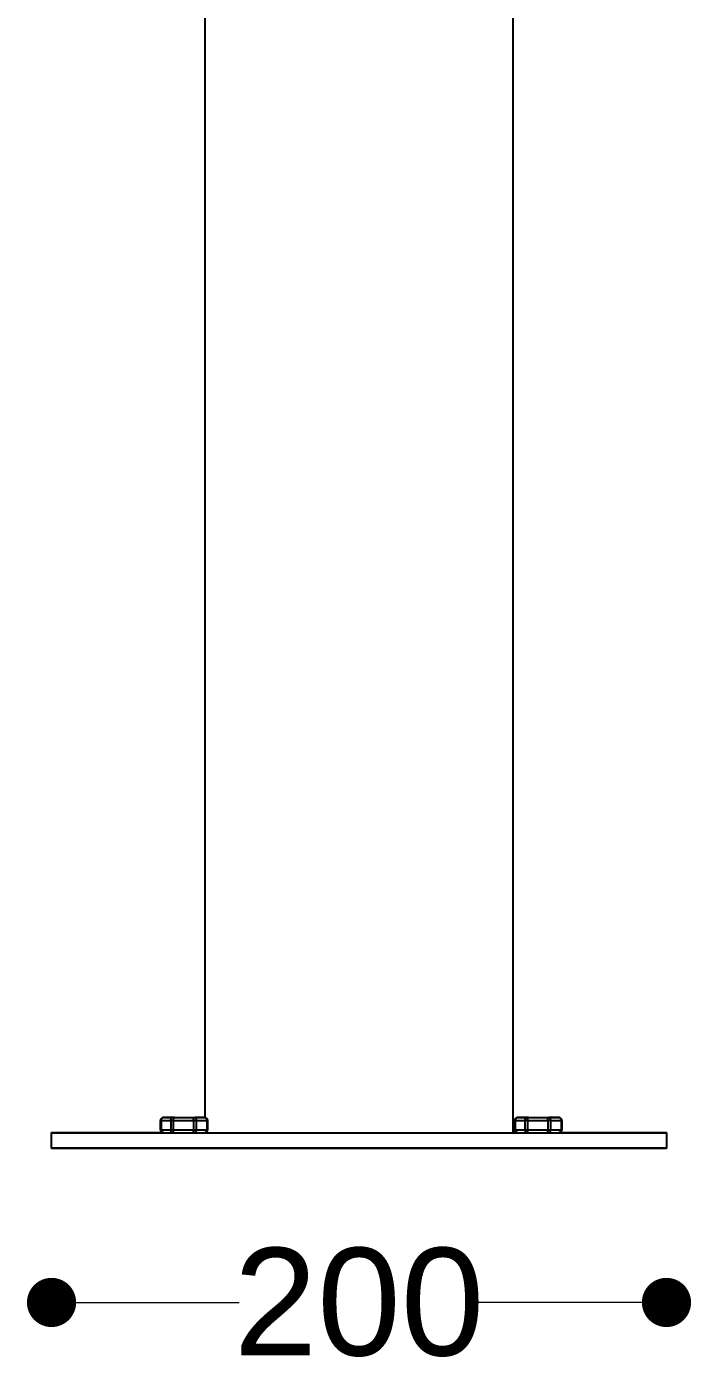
# Model space of a CAD drawing. Header units: millimetres. Extents: x 10366 to 13995, y 24552 to 29685.
# Drawn here: x 12257 to 12473, y 27129.1 to 27567 of the extents above; entities that cross this region are included whole.
import ezdxf

# ---------------------------------------------------------------- set-up
doc = ezdxf.new("R2010")
doc.units = ezdxf.units.MM
doc.header["$LTSCALE"] = 3
doc.layers.add('Default', color=7, linetype='Continuous')
doc.styles.get("Standard").update_dxf_attribs({"font": 'arial.ttf'})
doc.dimstyles.new('MATEUSZ', dxfattribs={"dimtxt": 35, "dimasz": 16, "dimexe": 0.18, "dimexo": 0.0625, "dimgap": 0.09, "dimtad": 0, "dimdec": 0, "dimdsep": 46, "dimtxsty": 'Standard', "dimblk": 'DOT', "dimcen": 0.09, "dimse1": 1, "dimse2": 1, "dimadec": 0, "dimazin": 0, "dimtfac": 1, "dimtdec": 0, "dimtofl": 0, "dimtmove": 0, "dimatfit": 3, "dimfxl": 1, "dimtolj": 1, "dimtzin": 0, "dimlwd": 9, "dimlwe": 9, "dimarcsym": 0})

# ---------------------------------------------------------------- blocks, each defined once
blk = doc.blocks.new('_Dot')
at = {"color": 0, "linetype": 'ByBlock', "lineweight": -2}
blk.add_line((-0.5, 0), (-1, 0), dxfattribs=at)
at = {"color": 0, "linetype": 'ByBlock', "const_width": 0.5}
blk.add_lwpolyline([(-0.25, 0, 1), (0.25, 0, 1)], format="xyb", close=True, dxfattribs=at)
blk = doc.blocks.new('*D29')
at = {"color": 0, "lineweight": 9, "transparency": 16777216}
for p, q in [((12280.98, 27152.07), (12325.98, 27152.07)), ((12448.98, 27152.07), (12403.97, 27152.07))]:
    blk.add_line(p, q, dxfattribs=at)
at = {"layer": 'Defpoints', "color": 0, "transparency": 16777216}
for p in [(12264.98, 27202.26), (12464.98, 27202.26), (12464.98, 27152.07)]:
    blk.add_point(p, dxfattribs=at)
at = {"color": 0, "lineweight": 9, "transparency": 16777216, "xscale": 16, "yscale": 16, "zscale": 16, "rotation": 180}
blk.add_blockref('_Dot', (12264.98, 27152.07), dxfattribs=at)
at = {"color": 0, "lineweight": 9, "transparency": 16777216, "xscale": 16, "yscale": 16, "zscale": 16}
blk.add_blockref('_Dot', (12464.98, 27152.07), dxfattribs=at)
at = {"color": 0, "transparency": 16777216, "insert": (12364.98, 27152.07), "char_height": 35, "attachment_point": 5}
blk.add_mtext('\\A1;200', dxfattribs=at)

msp = doc.modelspace()

# ---------------------------------------------------------------- linework, layer by layer
at = {"layer": 'Default'}
for p, q in [((12314.98, 27212.2), (12314.98, 27984.07)), ((12414.98, 27945.45), (12414.98, 27207.26)), ((12300.47, 27208.26), (12300.47, 27211.26)), ((12300.59, 27211.26), (12300.59, 27208.26)), ((12300.59, 27211.26), (12303.73, 27211.26)), ((12300.59, 27208.26), (12303.73, 27208.26)), ((12304.94, 27212.26), (12301.47, 27212.26)), ((12301.47, 27212.26), (12304.61, 27212.26)), ((12303.73, 27211.26), (12303.73, 27208.26)), ((12304.58, 27211.26), (12304.58, 27208.26)), ((12304.58, 27211.26), (12311.19, 27211.26)), ((12304.58, 27208.26), (12311.19, 27208.26)), ((12304.61, 27212.26), (12311.22, 27212.26)), ((12311.19, 27211.26), (12311.19, 27208.26)), ((12311.22, 27212.26), (12314.68, 27212.26)), ((12314.68, 27212.26), (12311.54, 27212.26)), ((12312.07, 27211.26), (12315.53, 27211.26)), ((12312.07, 27211.26), (12312.07, 27208.26)), ((12312.07, 27208.26), (12315.53, 27208.26)), ((12315.53, 27211.26), (12315.53, 27208.26)), ((12315.68, 27211.26), (12315.68, 27208.26)), ((12415.68, 27208.26), (12415.68, 27211.26)), ((12415.8, 27211.26), (12415.8, 27208.26)), ((12415.8, 27211.26), (12418.94, 27211.26)), ((12415.8, 27208.26), (12418.94, 27208.26)), ((12420.14, 27212.26), (12416.68, 27212.26)), ((12416.68, 27212.26), (12419.82, 27212.26)), ((12418.94, 27211.26), (12418.94, 27208.26)), ((12419.79, 27211.26), (12419.79, 27208.26)), ((12419.79, 27211.26), (12426.39, 27211.26)), ((12419.79, 27208.26), (12426.39, 27208.26)), ((12419.82, 27212.26), (12426.42, 27212.26)), ((12426.39, 27211.26), (12426.39, 27208.26)), ((12426.42, 27212.26), (12429.89, 27212.26)), ((12429.89, 27212.26), (12426.75, 27212.26)), ((12427.27, 27211.26), (12430.74, 27211.26)), ((12427.27, 27211.26), (12427.27, 27208.26)), ((12427.27, 27208.26), (12430.74, 27208.26)), ((12430.74, 27211.26), (12430.74, 27208.26)), ((12430.89, 27211.26), (12430.89, 27208.26)), ((12264.98, 27202.26), (12264.98, 27207.26)), ((12464.98, 27207.26), (12464.98, 27202.26))]:
    msp.add_line(p, q, dxfattribs=at)
for points in [[(12300.47, 27211.26, 0), (12300.48, 27211.37, 0), (12300.49, 27211.47, 0), (12300.52, 27211.57, 0), (12300.56, 27211.66, 0), (12300.6, 27211.75, 0), (12300.65, 27211.84, 0), (12300.71, 27211.92, 0), (12300.78, 27211.99, 0), (12300.85, 27212.05, 0), (12300.93, 27212.11, 0), (12301.01, 27212.15, 0), (12301.1, 27212.19, 0), (12301.19, 27212.22, 0), (12301.28, 27212.25, 0), (12301.38, 27212.26, 0), (12301.47, 27212.26, 0)], [(12300.59, 27211.26, 0), (12300.5, 27211.26, 0), (12300.48, 27211.26, 0), (12300.47, 27211.26, 0), (12300.47, 27211.26, 0), (12300.47, 27211.26, 0), (12300.47, 27211.26, 0), (12300.47, 27211.26, 0), (12300.47, 27211.26, 0), (12300.47, 27211.26, 0), (12300.47, 27211.26, 0), (12300.47, 27211.26, 0), (12300.47, 27211.26, 0), (12300.47, 27211.26, 0), (12300.47, 27211.26, 0), (12300.47, 27211.26, 0), (12300.47, 27211.26, 0), (12300.47, 27211.26, 0), (12300.47, 27211.26, 0), (12300.47, 27211.26, 0), (12300.47, 27211.26, 0), (12300.48, 27211.26, 0), (12300.53, 27211.26, 0), (12300.62, 27211.26, 0)], [(12301.47, 27207.26, 0), (12301.38, 27207.27, 0), (12301.28, 27207.28, 0), (12301.19, 27207.31, 0), (12301.1, 27207.34, 0), (12301.01, 27207.38, 0), (12300.93, 27207.42, 0), (12300.85, 27207.48, 0), (12300.78, 27207.54, 0), (12300.71, 27207.61, 0), (12300.65, 27207.69, 0), (12300.6, 27207.78, 0), (12300.56, 27207.87, 0), (12300.52, 27207.96, 0), (12300.49, 27208.06, 0), (12300.48, 27208.16, 0), (12300.47, 27208.26, 0)], [(12301.47, 27212.26, 0), (12301.39, 27212.26, 0), (12301.31, 27212.25, 0), (12301.23, 27212.23, 0), (12301.15, 27212.19, 0), (12301.07, 27212.15, 0), (12300.99, 27212.1, 0), (12300.92, 27212.04, 0), (12300.85, 27211.97, 0), (12300.79, 27211.9, 0), (12300.74, 27211.81, 0), (12300.69, 27211.72, 0), (12300.65, 27211.63, 0), (12300.63, 27211.54, 0), (12300.61, 27211.45, 0), (12300.59, 27211.26, 0)], [(12300.59, 27208.26, 0), (12300.61, 27208.08, 0), (12300.65, 27207.9, 0), (12300.69, 27207.81, 0), (12300.74, 27207.72, 0), (12300.79, 27207.63, 0), (12300.85, 27207.56, 0), (12300.92, 27207.49, 0), (12300.99, 27207.43, 0), (12301.07, 27207.38, 0), (12301.15, 27207.33, 0), (12301.23, 27207.3, 0), (12301.31, 27207.28, 0), (12301.39, 27207.27, 0), (12301.47, 27207.26, 0)], [(12303.73, 27211.26, 0), (12303.75, 27211.45, 0), (12303.79, 27211.63, 0), (12303.83, 27211.72, 0), (12303.88, 27211.81, 0), (12303.93, 27211.9, 0), (12303.99, 27211.97, 0), (12304.06, 27212.04, 0), (12304.13, 27212.1, 0), (12304.21, 27212.15, 0), (12304.29, 27212.19, 0), (12304.37, 27212.23, 0), (12304.45, 27212.25, 0), (12304.53, 27212.26, 0), (12304.61, 27212.26, 0)], [(12304.58, 27211.26, 0), (12303.73, 27211.26, 0)], [(12303.73, 27208.26, 0), (12304.58, 27208.26, 0)], [(12304.61, 27207.26, 0), (12304.53, 27207.27, 0), (12304.45, 27207.28, 0), (12304.37, 27207.3, 0), (12304.29, 27207.33, 0), (12304.21, 27207.38, 0), (12304.13, 27207.43, 0), (12304.06, 27207.49, 0), (12303.99, 27207.56, 0), (12303.93, 27207.63, 0), (12303.88, 27207.72, 0), (12303.83, 27207.81, 0), (12303.79, 27207.9, 0), (12303.77, 27207.99, 0), (12303.75, 27208.08, 0), (12303.73, 27208.26, 0)], [(12304.61, 27212.26, 0), (12304.61, 27212.26, 0), (12304.61, 27212.26, 0), (12304.61, 27212.26, 0), (12304.61, 27212.26, 0), (12304.61, 27212.26, 0), (12304.61, 27212.26, 0), (12304.61, 27212.26, 0), (12304.61, 27212.26, 0), (12304.61, 27212.26, 0), (12304.61, 27212.26, 0), (12304.61, 27212.26, 0), (12304.61, 27212.26, 0), (12304.61, 27212.24, 0), (12304.6, 27212.08, 0), (12304.58, 27211.26, 0)], [(12304.58, 27208.26, 0), (12304.59, 27207.56, 0), (12304.6, 27207.33, 0), (12304.61, 27207.28, 0), (12304.61, 27207.27, 0), (12304.61, 27207.27, 0), (12304.61, 27207.27, 0), (12304.61, 27207.27, 0), (12304.61, 27207.27, 0), (12304.61, 27207.26, 0), (12304.61, 27207.26, 0), (12304.61, 27207.26, 0), (12304.61, 27207.26, 0), (12304.61, 27207.26, 0), (12304.61, 27207.26, 0), (12304.61, 27207.26, 0)], [(12311.19, 27211.26, 0), (12311.2, 27211.97, 0), (12311.21, 27212.19, 0), (12311.21, 27212.25, 0), (12311.21, 27212.26, 0), (12311.21, 27212.26, 0), (12311.21, 27212.26, 0), (12311.22, 27212.26, 0), (12311.22, 27212.26, 0), (12311.22, 27212.26, 0), (12311.22, 27212.26, 0), (12311.22, 27212.26, 0), (12311.22, 27212.26, 0), (12311.22, 27212.26, 0), (12311.22, 27212.26, 0), (12311.22, 27212.26, 0)], [(12312.07, 27211.26, 0), (12311.19, 27211.26, 0)], [(12311.19, 27208.26, 0), (12312.07, 27208.26, 0)], [(12311.22, 27207.26, 0), (12311.22, 27207.26, 0), (12311.22, 27207.26, 0), (12311.22, 27207.26, 0), (12311.22, 27207.26, 0), (12311.22, 27207.26, 0), (12311.22, 27207.26, 0), (12311.22, 27207.27, 0), (12311.22, 27207.27, 0), (12311.21, 27207.27, 0), (12311.21, 27207.27, 0), (12311.21, 27207.27, 0), (12311.21, 27207.27, 0), (12311.21, 27207.29, 0), (12311.2, 27207.45, 0), (12311.19, 27208.26, 0)], [(12311.22, 27212.26, 0), (12311.29, 27212.26, 0), (12311.37, 27212.25, 0), (12311.45, 27212.23, 0), (12311.53, 27212.19, 0), (12311.61, 27212.15, 0), (12311.68, 27212.1, 0), (12311.75, 27212.04, 0), (12311.82, 27211.97, 0), (12311.88, 27211.9, 0), (12311.93, 27211.81, 0), (12311.97, 27211.72, 0), (12312.01, 27211.63, 0), (12312.05, 27211.45, 0), (12312.07, 27211.26, 0)], [(12312.07, 27208.26, 0), (12312.05, 27208.08, 0), (12312.01, 27207.9, 0), (12311.97, 27207.81, 0), (12311.93, 27207.72, 0), (12311.88, 27207.63, 0), (12311.82, 27207.56, 0), (12311.75, 27207.49, 0), (12311.68, 27207.43, 0), (12311.61, 27207.38, 0), (12311.53, 27207.33, 0), (12311.45, 27207.3, 0), (12311.37, 27207.28, 0), (12311.29, 27207.27, 0), (12311.22, 27207.26, 0)], [(12314.68, 27212.26, 0), (12314.78, 27212.26, 0), (12314.89, 27212.24, 0), (12315, 27212.2, 0), (12315.11, 27212.14, 0)], [(12315.53, 27211.26, 0), (12315.52, 27211.45, 0), (12315.47, 27211.63, 0), (12315.44, 27211.72, 0), (12315.39, 27211.81, 0), (12315.34, 27211.9, 0), (12315.28, 27211.97, 0), (12315.22, 27212.04, 0), (12315.15, 27212.1, 0), (12315.07, 27212.15, 0), (12314.99, 27212.19, 0), (12314.91, 27212.23, 0), (12314.83, 27212.25, 0), (12314.76, 27212.26, 0), (12314.68, 27212.26, 0)], [(12314.68, 27212.26, 0), (12314.78, 27212.26, 0), (12314.87, 27212.25, 0), (12314.96, 27212.22, 0), (12315.05, 27212.19, 0), (12315.14, 27212.15, 0), (12315.22, 27212.11, 0), (12315.3, 27212.05, 0), (12315.37, 27211.99, 0), (12315.44, 27211.92, 0), (12315.5, 27211.84, 0), (12315.55, 27211.75, 0), (12315.6, 27211.66, 0), (12315.63, 27211.57, 0), (12315.66, 27211.47, 0), (12315.67, 27211.37, 0), (12315.68, 27211.26, 0)], [(12314.68, 27207.26, 0), (12314.76, 27207.27, 0), (12314.83, 27207.28, 0), (12314.91, 27207.3, 0), (12314.99, 27207.33, 0), (12315.07, 27207.38, 0), (12315.15, 27207.43, 0), (12315.22, 27207.49, 0), (12315.28, 27207.56, 0), (12315.34, 27207.63, 0), (12315.39, 27207.72, 0), (12315.44, 27207.81, 0), (12315.47, 27207.9, 0), (12315.52, 27208.08, 0), (12315.53, 27208.26, 0)], [(12315.68, 27208.26, 0), (12315.67, 27208.16, 0), (12315.66, 27208.06, 0), (12315.63, 27207.96, 0), (12315.6, 27207.87, 0), (12315.55, 27207.78, 0), (12315.5, 27207.69, 0), (12315.44, 27207.61, 0), (12315.37, 27207.54, 0), (12315.3, 27207.48, 0), (12315.22, 27207.42, 0), (12315.14, 27207.38, 0), (12315.05, 27207.34, 0), (12314.96, 27207.31, 0), (12314.87, 27207.28, 0), (12314.78, 27207.27, 0), (12314.68, 27207.26, 0)], [(12315.53, 27208.26, 0), (12315.68, 27208.26, 0), (12315.68, 27208.26, 0), (12315.68, 27208.26, 0), (12315.68, 27208.26, 0), (12315.68, 27208.26, 0), (12315.68, 27208.26, 0), (12315.68, 27208.26, 0), (12315.68, 27208.26, 0), (12315.68, 27208.26, 0), (12315.68, 27208.26, 0), (12315.68, 27208.26, 0), (12315.68, 27208.26, 0), (12315.68, 27208.26, 0), (12315.68, 27208.26, 0), (12315.68, 27208.26, 0), (12315.68, 27208.26, 0), (12315.68, 27208.26, 0), (12315.68, 27208.26, 0), (12315.68, 27208.26, 0), (12315.68, 27208.26, 0), (12315.68, 27208.26, 0), (12315.68, 27208.26, 0), (12315.68, 27208.26, 0), (12315.67, 27208.26, 0), (12315.56, 27208.26, 0)], [(12415.68, 27211.26, 0), (12415.68, 27211.37, 0), (12415.7, 27211.47, 0), (12415.73, 27211.57, 0), (12415.76, 27211.66, 0), (12415.81, 27211.75, 0), (12415.86, 27211.84, 0), (12415.92, 27211.92, 0), (12415.99, 27211.99, 0), (12416.06, 27212.05, 0), (12416.14, 27212.11, 0), (12416.22, 27212.15, 0), (12416.31, 27212.19, 0), (12416.4, 27212.22, 0), (12416.49, 27212.25, 0), (12416.58, 27212.26, 0), (12416.68, 27212.26, 0)], [(12415.8, 27211.26, 0), (12415.71, 27211.26, 0), (12415.68, 27211.26, 0), (12415.68, 27211.26, 0), (12415.68, 27211.26, 0), (12415.68, 27211.26, 0), (12415.68, 27211.26, 0), (12415.68, 27211.26, 0), (12415.68, 27211.26, 0), (12415.68, 27211.26, 0), (12415.68, 27211.26, 0), (12415.68, 27211.26, 0), (12415.68, 27211.26, 0), (12415.68, 27211.26, 0), (12415.68, 27211.26, 0), (12415.68, 27211.26, 0), (12415.68, 27211.26, 0), (12415.68, 27211.26, 0), (12415.68, 27211.26, 0), (12415.68, 27211.26, 0), (12415.68, 27211.26, 0), (12415.69, 27211.26, 0), (12415.73, 27211.26, 0), (12415.83, 27211.26, 0)], [(12416.68, 27207.26, 0), (12416.58, 27207.27, 0), (12416.49, 27207.28, 0), (12416.4, 27207.31, 0), (12416.31, 27207.34, 0), (12416.22, 27207.38, 0), (12416.14, 27207.42, 0), (12416.06, 27207.48, 0), (12415.99, 27207.54, 0), (12415.92, 27207.61, 0), (12415.86, 27207.69, 0), (12415.81, 27207.78, 0), (12415.76, 27207.87, 0), (12415.73, 27207.96, 0), (12415.7, 27208.06, 0), (12415.68, 27208.16, 0), (12415.68, 27208.26, 0)], [(12416.68, 27212.26, 0), (12416.6, 27212.26, 0), (12416.52, 27212.25, 0), (12416.44, 27212.23, 0), (12416.36, 27212.19, 0), (12416.27, 27212.15, 0), (12416.2, 27212.1, 0), (12416.12, 27212.04, 0), (12416.06, 27211.97, 0), (12416, 27211.9, 0), (12415.94, 27211.81, 0), (12415.9, 27211.72, 0), (12415.86, 27211.63, 0), (12415.83, 27211.54, 0), (12415.81, 27211.45, 0), (12415.8, 27211.26, 0)], [(12415.8, 27208.26, 0), (12415.81, 27208.08, 0), (12415.86, 27207.9, 0), (12415.9, 27207.81, 0), (12415.94, 27207.72, 0), (12416, 27207.63, 0), (12416.06, 27207.56, 0), (12416.12, 27207.49, 0), (12416.2, 27207.43, 0), (12416.27, 27207.38, 0), (12416.36, 27207.33, 0), (12416.44, 27207.3, 0), (12416.52, 27207.28, 0), (12416.6, 27207.27, 0), (12416.68, 27207.26, 0)], [(12418.94, 27211.26, 0), (12418.95, 27211.45, 0), (12419, 27211.63, 0), (12419.04, 27211.72, 0), (12419.08, 27211.81, 0), (12419.14, 27211.9, 0), (12419.2, 27211.97, 0), (12419.26, 27212.04, 0), (12419.34, 27212.1, 0), (12419.42, 27212.15, 0), (12419.5, 27212.19, 0), (12419.58, 27212.23, 0), (12419.66, 27212.25, 0), (12419.74, 27212.26, 0), (12419.82, 27212.26, 0)], [(12419.79, 27211.26, 0), (12418.94, 27211.26, 0)], [(12418.94, 27208.26, 0), (12419.79, 27208.26, 0)], [(12419.82, 27207.26, 0), (12419.74, 27207.27, 0), (12419.66, 27207.28, 0), (12419.58, 27207.3, 0), (12419.5, 27207.33, 0), (12419.42, 27207.38, 0), (12419.34, 27207.43, 0), (12419.26, 27207.49, 0), (12419.2, 27207.56, 0), (12419.14, 27207.63, 0), (12419.08, 27207.72, 0), (12419.04, 27207.81, 0), (12419, 27207.9, 0), (12418.97, 27207.99, 0), (12418.95, 27208.08, 0), (12418.94, 27208.26, 0)], [(12419.82, 27212.26, 0), (12419.82, 27212.26, 0), (12419.82, 27212.26, 0), (12419.82, 27212.26, 0), (12419.82, 27212.26, 0), (12419.82, 27212.26, 0), (12419.82, 27212.26, 0), (12419.82, 27212.26, 0), (12419.82, 27212.26, 0), (12419.82, 27212.26, 0), (12419.82, 27212.26, 0), (12419.82, 27212.26, 0), (12419.82, 27212.26, 0), (12419.81, 27212.24, 0), (12419.8, 27212.08, 0), (12419.79, 27211.26, 0)], [(12419.79, 27208.26, 0), (12419.8, 27207.56, 0), (12419.81, 27207.33, 0), (12419.81, 27207.28, 0), (12419.82, 27207.27, 0), (12419.82, 27207.27, 0), (12419.82, 27207.27, 0), (12419.82, 27207.27, 0), (12419.82, 27207.27, 0), (12419.82, 27207.26, 0), (12419.82, 27207.26, 0), (12419.82, 27207.26, 0), (12419.82, 27207.26, 0), (12419.82, 27207.26, 0), (12419.82, 27207.26, 0), (12419.82, 27207.26, 0)], [(12426.39, 27211.26, 0), (12426.4, 27211.97, 0), (12426.41, 27212.19, 0), (12426.42, 27212.25, 0), (12426.42, 27212.26, 0), (12426.42, 27212.26, 0), (12426.42, 27212.26, 0), (12426.42, 27212.26, 0), (12426.42, 27212.26, 0), (12426.42, 27212.26, 0), (12426.42, 27212.26, 0), (12426.42, 27212.26, 0), (12426.42, 27212.26, 0), (12426.42, 27212.26, 0), (12426.42, 27212.26, 0), (12426.42, 27212.26, 0)], [(12427.27, 27211.26, 0), (12426.39, 27211.26, 0)], [(12426.39, 27208.26, 0), (12427.27, 27208.26, 0)], [(12426.42, 27207.26, 0), (12426.42, 27207.26, 0), (12426.42, 27207.26, 0), (12426.42, 27207.26, 0), (12426.42, 27207.26, 0), (12426.42, 27207.26, 0), (12426.42, 27207.26, 0), (12426.42, 27207.27, 0), (12426.42, 27207.27, 0), (12426.42, 27207.27, 0), (12426.42, 27207.27, 0), (12426.42, 27207.27, 0), (12426.42, 27207.27, 0), (12426.42, 27207.29, 0), (12426.41, 27207.45, 0), (12426.39, 27208.26, 0)], [(12426.42, 27212.26, 0), (12426.5, 27212.26, 0), (12426.58, 27212.25, 0), (12426.66, 27212.23, 0), (12426.74, 27212.19, 0), (12426.81, 27212.15, 0), (12426.89, 27212.1, 0), (12426.96, 27212.04, 0), (12427.02, 27211.97, 0), (12427.08, 27211.9, 0), (12427.14, 27211.81, 0), (12427.18, 27211.72, 0), (12427.21, 27211.63, 0), (12427.26, 27211.45, 0), (12427.27, 27211.26, 0)], [(12427.27, 27208.26, 0), (12427.26, 27208.08, 0), (12427.21, 27207.9, 0), (12427.18, 27207.81, 0), (12427.14, 27207.72, 0), (12427.08, 27207.63, 0), (12427.02, 27207.56, 0), (12426.96, 27207.49, 0), (12426.89, 27207.43, 0), (12426.81, 27207.38, 0), (12426.74, 27207.33, 0), (12426.66, 27207.3, 0), (12426.58, 27207.28, 0), (12426.5, 27207.27, 0), (12426.42, 27207.26, 0)], [(12429.89, 27212.26, 0), (12429.99, 27212.26, 0), (12430.1, 27212.24, 0), (12430.21, 27212.2, 0), (12430.31, 27212.14, 0)], [(12430.74, 27211.26, 0), (12430.72, 27211.45, 0), (12430.68, 27211.63, 0), (12430.64, 27211.72, 0), (12430.6, 27211.81, 0), (12430.55, 27211.9, 0), (12430.49, 27211.97, 0), (12430.42, 27212.04, 0), (12430.35, 27212.1, 0), (12430.28, 27212.15, 0), (12430.2, 27212.19, 0), (12430.12, 27212.23, 0), (12430.04, 27212.25, 0), (12429.96, 27212.26, 0), (12429.89, 27212.26, 0)], [(12429.89, 27212.26, 0), (12429.98, 27212.26, 0), (12430.08, 27212.25, 0), (12430.17, 27212.22, 0), (12430.26, 27212.19, 0), (12430.34, 27212.15, 0), (12430.43, 27212.11, 0), (12430.51, 27212.05, 0), (12430.58, 27211.99, 0), (12430.65, 27211.92, 0), (12430.71, 27211.84, 0), (12430.76, 27211.75, 0), (12430.8, 27211.66, 0), (12430.84, 27211.57, 0), (12430.86, 27211.47, 0), (12430.88, 27211.37, 0), (12430.89, 27211.26, 0)], [(12429.89, 27207.26, 0), (12429.96, 27207.27, 0), (12430.04, 27207.28, 0), (12430.12, 27207.3, 0), (12430.2, 27207.33, 0), (12430.28, 27207.38, 0), (12430.35, 27207.43, 0), (12430.42, 27207.49, 0), (12430.49, 27207.56, 0), (12430.55, 27207.63, 0), (12430.6, 27207.72, 0), (12430.64, 27207.81, 0), (12430.68, 27207.9, 0), (12430.72, 27208.08, 0), (12430.74, 27208.26, 0)], [(12430.89, 27208.26, 0), (12430.88, 27208.16, 0), (12430.86, 27208.06, 0), (12430.84, 27207.96, 0), (12430.8, 27207.87, 0), (12430.76, 27207.78, 0), (12430.71, 27207.69, 0), (12430.65, 27207.61, 0), (12430.58, 27207.54, 0), (12430.51, 27207.48, 0), (12430.43, 27207.42, 0), (12430.34, 27207.38, 0), (12430.26, 27207.34, 0), (12430.17, 27207.31, 0), (12430.08, 27207.28, 0), (12429.98, 27207.27, 0), (12429.89, 27207.26, 0)], [(12430.74, 27208.26, 0), (12430.89, 27208.26, 0), (12430.89, 27208.26, 0), (12430.89, 27208.26, 0), (12430.89, 27208.26, 0), (12430.89, 27208.26, 0), (12430.89, 27208.26, 0), (12430.89, 27208.26, 0), (12430.89, 27208.26, 0), (12430.89, 27208.26, 0), (12430.89, 27208.26, 0), (12430.89, 27208.26, 0), (12430.89, 27208.26, 0), (12430.89, 27208.26, 0), (12430.89, 27208.26, 0), (12430.89, 27208.26, 0), (12430.89, 27208.26, 0), (12430.89, 27208.26, 0), (12430.89, 27208.26, 0), (12430.89, 27208.26, 0), (12430.89, 27208.26, 0), (12430.89, 27208.26, 0), (12430.89, 27208.26, 0), (12430.88, 27208.26, 0), (12430.87, 27208.26, 0), (12430.77, 27208.26, 0)], [(12301.47, 27207.26, 0), (12268.15, 27207.26, 0), (12265.54, 27207.26, 0), (12265.04, 27207.26, 0), (12264.98, 27207.26, 0), (12264.98, 27207.26, 0), (12264.98, 27207.26, 0), (12264.98, 27207.26, 0), (12264.98, 27207.26, 0), (12264.98, 27207.26, 0), (12264.98, 27207.26, 0), (12264.98, 27207.26, 0), (12264.98, 27207.26, 0), (12264.98, 27207.26, 0), (12264.98, 27207.26, 0), (12264.98, 27207.26, 0), (12265, 27207.26, 0), (12265.08, 27207.26, 0), (12265.4, 27207.26, 0), (12266.71, 27207.26, 0), (12272.26, 27207.26, 0), (12330.15, 27207.26, 0), (12405.08, 27207.26, 0), (12459.67, 27207.26, 0), (12464.9, 27207.26, 0), (12464.98, 27207.26, 0), (12464.98, 27207.26, 0), (12464.98, 27207.26, 0), (12464.98, 27207.26, 0), (12464.98, 27207.26, 0), (12464.98, 27207.26, 0), (12464.98, 27207.26, 0), (12464.98, 27207.26, 0), (12464.98, 27207.26, 0), (12464.98, 27207.26, 0), (12464.98, 27207.26, 0), (12464.97, 27207.26, 0), (12464.95, 27207.26, 0), (12464.87, 27207.26, 0), (12464.56, 27207.26, 0), (12463.25, 27207.26, 0), (12457.69, 27207.26, 0), (12429.89, 27207.26, 0)], [(12301.47, 27207.26, 0), (12301.37, 27207.27, 0), (12301.25, 27207.3, 0), (12301.14, 27207.34, 0), (12301.04, 27207.41, 0)], [(12416.68, 27207.26, 0), (12414.98, 27207.26, 0)], [(12416.68, 27207.26, 0), (12416.57, 27207.27, 0), (12416.46, 27207.3, 0), (12416.35, 27207.34, 0), (12416.24, 27207.41, 0)]]:
    msp.add_polyline3d(points, dxfattribs=at)
msp.add_polyline3d([(12364.98, 27202.26, 0), (12264.98, 27202.26, 0), (12364.98, 27202.26, 0), (12464.98, 27202.26, 0)], close=True, dxfattribs=at)

# ---------------------------------------------------------------- dimensions: what is measured, and where the dimension line sits
dim = msp.add_linear_dim(base=(12464.98, 27152.07), p1=(12264.98, 27202.26), p2=(12464.98, 27202.26), dimstyle='MATEUSZ')
dim.commit()
dim.dimension.update_dxf_attribs({"geometry": '*D29', "text_midpoint": (12364.98, 27152.07)})

doc.saveas('drawing.dxf')
